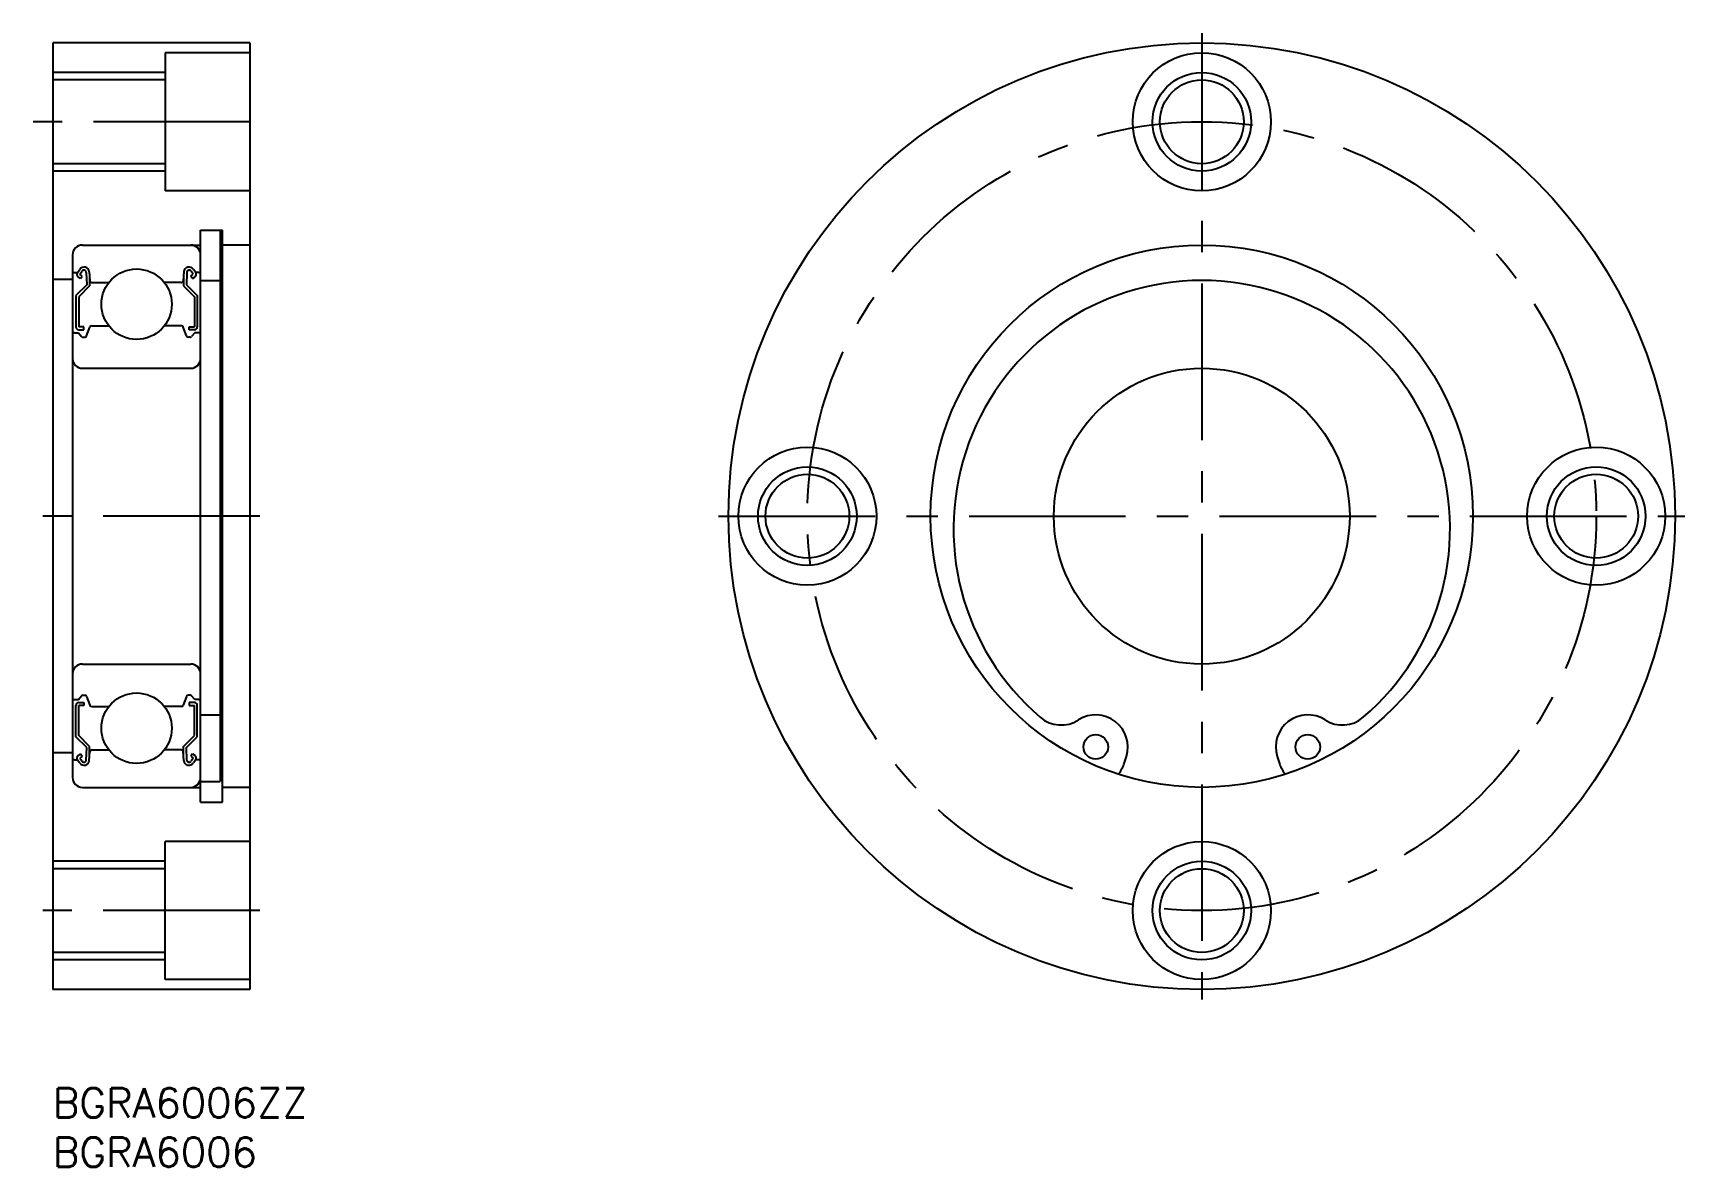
# Model space of a CAD drawing. Extents: x -2 to 166, y -8 to 107.
import ezdxf

# ---------------------------------------------------------------- set-up
doc = ezdxf.new("R2010")
doc.units = 0
doc.header["$LTSCALE"] = 0.5
doc.linetypes.add('CENTER', pattern=[50.8, 31.75, -6.35, 6.35, -6.35])
for name, color, linetype in [('MSM_CENTER', 1, 'CENTER'), ('MSM_CONTINUOUS', 7, 'CONTINUOUS'), ('MSM_NARROW', 5, 'CONTINUOUS'), ('MSM_PART_NUMBER', 7, 'CONTINUOUS')]:
    doc.layers.add(name, color=color, linetype=linetype)
doc.styles.get("Standard").update_dxf_attribs({"font": 'txt.shx', "height": 3, "bigfont": 'bigfont.shx'})

# ---------------------------------------------------------------- blocks, each defined once
blk = doc.blocks.new('*U4')
at = {"layer": 'MSM_PART_NUMBER'}
blk.add_text('BGRA6006ZZ', height=3, dxfattribs=at).set_placement((0, -3))
blk = doc.blocks.new('*U5')
at = {"layer": 'MSM_PART_NUMBER'}
blk.add_text('BGRA6006', height=3, dxfattribs=at).set_placement((0, -8))

msp = doc.modelspace()

# ---------------------------------------------------------------- linework, layer by layer
at = {"layer": 'MSM_CENTER'}
for p, q in [((116.53, 107), (116.53, 9)), ((20, 98), (-2, 98)), ((21, 58), (-1, 58)), ((67.53, 58), (165.53, 58)), ((21, 18), (-1, 18))]:
    msp.add_line(p, q, dxfattribs=at)
msp.add_circle((116.53, 58), 40, dxfattribs=at)
at = {"layer": 'MSM_CONTINUOUS'}
for p, q in [((0, 106), (0, 10)), ((20, 106), (0, 106)), ((15, 106), (15, 106)), ((20, 106), (20, 10)), ((20, 105), (11.4, 105)), ((11.4, 105), (11.4, 91)), ((11.4, 102.25), (0, 102.25)), ((11.4, 93.75), (0, 93.75)), ((20, 91), (11.4, 91)), ((3, 85.5), (15, 85.5)), ((15, 29), (15, 87)), ((15, 87), (17.2, 87)), ((17, 31.08), (17, 87)), ((17.2, 29), (17.2, 87)), ((20, 85.5), (17.2, 85.5)), ((2, 84.5), (2, 31.5)), ((2.2, 82.7), (2.5, 82.7)), ((2.5, 82.7), (2.73, 83.03)), ((2.82, 82.11), (2.57, 82.28)), ((2.75, 82.53), (2.98, 82.86)), ((2.99, 82.35), (2.75, 82.53)), ((2.82, 82.11), (2.99, 82.35)), ((3.4, 82.73), (3.44, 81.47)), ((3.69, 82.77), (3.77, 81.88)), ((3.74, 82.22), (3.74, 81.35)), ((13.31, 82.77), (13.23, 81.88)), ((13.26, 82.22), (13.26, 81.35)), ((13.6, 82.73), (13.56, 81.47)), ((14.01, 82.35), (14.25, 82.53)), ((14.18, 82.11), (14.01, 82.35)), ((14.25, 82.53), (14.02, 82.86)), ((14.18, 82.11), (14.43, 82.28)), ((14.5, 82.7), (14.27, 83.03)), ((14.8, 82.7), (14.5, 82.7)), ((2, 82), (0, 82)), ((3.44, 81.47), (2.34, 80.37)), ((3.74, 81.35), (2.64, 80.25)), ((3.97, 81.7), (5.69, 81.7)), ((13.03, 81.7), (11.31, 81.7)), ((13.26, 81.35), (14.36, 80.25)), ((13.56, 81.47), (14.66, 80.37)), ((14.99, 81.9), (16.99, 81.9)), ((2.34, 80.37), (2.34, 77.2)), ((2.64, 80.25), (2.64, 77.2)), ((14.36, 80.25), (14.36, 77.2)), ((14.66, 80.37), (14.66, 77.2)), ((3.16, 77.2), (2.64, 77.2)), ((3.16, 76.9), (3.16, 77.2)), ((3.43, 76.28), (3.76, 77.17)), ((3.95, 77.3), (5.69, 77.3)), ((13.05, 77.3), (11.31, 77.3)), ((13.57, 76.28), (13.24, 77.17)), ((13.84, 76.9), (13.84, 77.2)), ((13.84, 77.2), (14.36, 77.2)), ((2.2, 76.6), (2.6, 76.6)), ((2.6, 76.6), (2.92, 76.22)), ((2.64, 76.9), (3.16, 76.9)), ((3.07, 76.15), (3.25, 76.15)), ((13.93, 76.15), (13.75, 76.15)), ((14.36, 76.9), (13.84, 76.9)), ((14.4, 76.6), (14.08, 76.22)), ((14.8, 76.6), (14.4, 76.6)), ((3, 73), (14, 73)), ((3, 43), (14, 43)), ((2.2, 39.4), (2.6, 39.4)), ((2.34, 35.63), (2.34, 38.8)), ((2.6, 39.4), (2.92, 39.78)), ((2.64, 39.1), (3.16, 39.1)), ((2.64, 35.75), (2.64, 38.8)), ((3.16, 38.8), (2.64, 38.8)), ((3.07, 39.85), (3.25, 39.85)), ((3.16, 39.1), (3.16, 38.8)), ((3.43, 39.72), (3.76, 38.83)), ((3.95, 38.7), (5.69, 38.7)), ((13.05, 38.7), (11.31, 38.7)), ((13.57, 39.72), (13.24, 38.83)), ((13.93, 39.85), (13.75, 39.85)), ((13.84, 39.1), (13.84, 38.8)), ((14.36, 39.1), (13.84, 39.1)), ((13.84, 38.8), (14.36, 38.8)), ((14.4, 39.4), (14.08, 39.78)), ((14.36, 35.75), (14.36, 38.8)), ((14.8, 39.4), (14.4, 39.4)), ((14.66, 35.63), (14.66, 38.8)), ((14.99, 37.85), (16.99, 37.85)), ((3.44, 34.53), (2.34, 35.63)), ((3.74, 34.65), (2.64, 35.75)), ((13.26, 34.65), (14.36, 35.75)), ((13.56, 34.53), (14.66, 35.63)), ((2, 34), (0, 34)), ((2.82, 33.89), (2.57, 33.72)), ((2.99, 33.65), (2.75, 33.47)), ((2.82, 33.89), (2.99, 33.65)), ((3.4, 33.27), (3.44, 34.53)), ((3.69, 33.23), (3.77, 34.12)), ((3.74, 33.78), (3.74, 34.65)), ((3.97, 34.3), (5.69, 34.3)), ((13.03, 34.3), (11.31, 34.3)), ((13.31, 33.23), (13.23, 34.12)), ((13.26, 33.78), (13.26, 34.65)), ((13.6, 33.27), (13.56, 34.53)), ((14.18, 33.89), (14.01, 33.65)), ((14.01, 33.65), (14.25, 33.47)), ((14.18, 33.89), (14.43, 33.72)), ((108.63, 32.83), (108.88, 33.63)), ((124.18, 33.63), (124.43, 32.83)), ((2.2, 33.3), (2.5, 33.3)), ((2.5, 33.3), (2.73, 32.97)), ((2.75, 33.47), (2.98, 33.14)), ((14.25, 33.47), (14.02, 33.14)), ((14.5, 33.3), (14.27, 32.97)), ((14.8, 33.3), (14.5, 33.3)), ((3, 30.5), (15, 30.5)), ((6.05, 30.5), (6.05, 30.5)), ((14.99, 31.08), (16.99, 31.08)), ((20, 30.5), (17.2, 30.5)), ((15, 29), (17.2, 29)), ((11.4, 11), (11.4, 25)), ((20, 25), (11.4, 25)), ((11.4, 22.25), (0, 22.25)), ((11.4, 13.75), (0, 13.75)), ((20, 11), (11.4, 11)), ((20, 10), (0, 10))]:
    msp.add_line(p, q, dxfattribs=at)
for centre, radius in [((116.53, 58), 48), ((116.53, 98), 7), ((116.53, 98), 4.25), ((116.53, 58), 27.5), ((8.5, 79.5), 3.57), ((116.53, 58), 15), ((76.53, 58), 7), ((156.53, 58), 7), ((76.53, 58), 4.25), ((156.53, 58), 4.25), ((8.5, 36.5), 3.57), ((105.78, 34.6), 1.25), ((127.28, 34.6), 1.25), ((116.53, 18), 7), ((116.53, 18), 4.25)]:
    msp.add_circle(centre, radius, dxfattribs=at)
for centre, radius, start, end in [((3, 84.5), 1, 90, 180), ((14, 84.5), 1, 0, 90), ((2.2, 82.9), 0.2, 180, 270), ((2.75, 82.53), 0.3, 144.9356, 235.0377), ((3.17, 82.73), 0.53, 5.0651, 144.9356), ((3.17, 82.72), 0.23, 2.1311, 144.9356), ((13.83, 82.73), 0.53, 35.0644, 174.9349), ((13.83, 82.72), 0.23, 35.0644, 177.8689), ((14.25, 82.53), 0.3, 304.9623, 35.0644), ((14.8, 82.9), 0.2, 270, 0), ((3.97, 81.9), 0.2, 185.0651, 270), ((13.03, 81.9), 0.2, 270, 354.9349), ((116.53, 56.73), 25.18, 310.5744, 229.4256), ((2.64, 77.2), 0.3, 180, 270), ((3.95, 77.1), 0.2, 90, 159.9703), ((13.05, 77.1), 0.2, 20.0297, 90), ((14.36, 77.2), 0.3, 270, 0), ((2.2, 76.4), 0.2, 90, 180), ((3.07, 76.35), 0.2, 219.9991, 270), ((3.25, 76.35), 0.2, 270, 339.9703), ((13.75, 76.35), 0.2, 200.0297, 270), ((13.93, 76.35), 0.2, 270, 320.0009), ((14.8, 76.4), 0.2, 0, 90), ((3, 74), 1, 180, 270), ((14, 74), 1, 270, 0), ((3, 42), 1, 90, 180), ((14, 42), 1, 0, 90), ((2.2, 39.6), 0.2, 180, 270), ((2.64, 38.8), 0.3, 90, 180), ((3.07, 39.65), 0.2, 90, 140.0009), ((3.25, 39.65), 0.2, 20.0297, 90), ((3.95, 38.9), 0.2, 200.0297, 270), ((13.05, 38.9), 0.2, 270, 339.9703), ((13.75, 39.65), 0.2, 90, 159.9703), ((13.93, 39.65), 0.2, 39.9991, 90), ((14.36, 38.8), 0.3, 0, 90), ((14.8, 39.6), 0.2, 270, 0), ((102.27, 40.07), 3.25, 229.4256, 302.6918), ((105.78, 34.6), 3.25, 342.5755, 122.6918), ((127.28, 34.6), 3.25, 57.3082, 197.4245), ((130.79, 40.07), 3.25, 237.3082, 310.5744), ((2.75, 33.47), 0.3, 124.9623, 215.0644), ((3.97, 34.1), 0.2, 90, 174.9349), ((13.03, 34.1), 0.2, 5.0651, 90), ((14.25, 33.47), 0.3, 324.9356, 55.0377), ((2.2, 33.1), 0.2, 90, 180), ((3.17, 33.27), 0.53, 215.0644, 354.9349), ((3.17, 33.28), 0.23, 215.0644, 357.8689), ((13.83, 33.27), 0.53, 185.0651, 324.9356), ((13.83, 33.28), 0.23, 182.1311, 324.9356), ((14.8, 33.1), 0.2, 0, 90), ((106.25, 33.58), 2.5, 316.0388, 342.5755), ((126.82, 33.58), 2.5, 197.4245, 223.9612), ((3, 31.5), 1, 180, 270), ((14, 31.5), 1, 270, 0)]:
    msp.add_arc(centre, radius, start, end, dxfattribs=at)
at = {"layer": 'MSM_NARROW'}
for p, q in [((11.4, 103), (0, 103)), ((11.4, 93), (0, 93)), ((11.4, 23), (0, 23)), ((11.4, 13), (0, 13))]:
    msp.add_line(p, q, dxfattribs=at)
for centre in [(116.53, 98), (76.53, 58), (156.53, 58), (116.53, 18)]:
    msp.add_circle(centre, 5, dxfattribs=at)

# ---------------------------------------------------------------- block references
at = {"layer": 'MSM_CONTINUOUS'}
for name in ['*U4', '*U5']:
    msp.add_blockref(name, (0, 0), dxfattribs=at)

doc.saveas('drawing.dxf')
